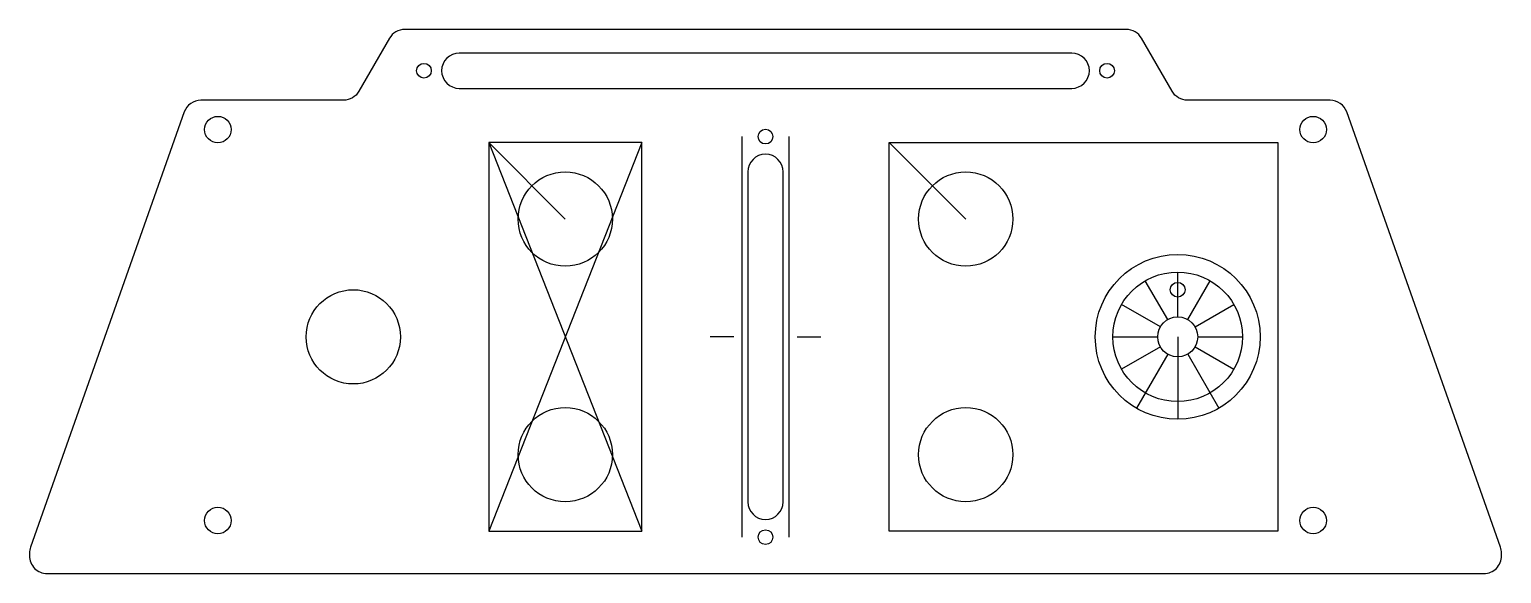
# Model space of a CAD drawing. Header units: millimetres. Extents: x -125 to 125, y -165 to -73.
import ezdxf

# ---------------------------------------------------------------- set-up
doc = ezdxf.new("R2010")
doc.units = ezdxf.units.MM
doc.layers.get('0').update_dxf_attribs({"linetype": 'CONTINUOUS'})

msp = doc.modelspace()

# ---------------------------------------------------------------- linework, layer by layer
for p, q in [((-21, -91.79), (-47, -157.79)), ((-47, -91.79), (-21, -157.79)), ((-34, -104.79), (-47, -91.79)), ((-4, -90.79), (-4, -158.79)), ((4, -158.79), (4, -90.79)), ((21, -91.79), (34, -104.79)), ((70, -121.39), (70, -113.79)), ((68.3, -121.84), (64.5, -115.26)), ((71.7, -121.84), (75.5, -115.26)), ((67.06, -123.09), (60.47, -119.29)), ((72.94, -123.09), (79.53, -119.29)), ((-5.4, -124.79), (-9.4, -124.79)), ((5.4, -124.79), (9.4, -124.79)), ((59, -124.79), (66.6, -124.79)), ((70, -124.79), (70, -138.79)), ((73.4, -124.79), (81, -124.79)), ((67.06, -126.49), (60.47, -130.29)), ((72.94, -126.49), (79.53, -130.29)), ((68.3, -127.73), (63, -136.91)), ((71.7, -127.73), (77, -136.91))]:
    msp.add_line(p, q)
for points in [[(63.87, -74.11, 0.267949), (61.27, -72.61), (-61.27, -72.61, 0.267949), (-63.87, -74.11), (-69.06, -83.11, -0.267949), (-71.66, -84.61), (-95.88, -84.61, 0.317837), (-98.71, -86.61), (-124.83, -160.49, 0.085164), (-125, -161.49), (-125, -161.97, 0.414214), (-122, -164.97), (122, -164.97, 0.414214), (125, -161.97), (125, -161.49, 0.085164), (124.83, -160.49), (98.71, -86.61, 0.317837), (95.88, -84.61), (71.66, -84.61, -0.267949), (69.06, -83.11)], [(-52, -76.61, 1), (-52, -82.61), (52, -82.61, 1), (52, -76.61)], [(-3, -152.79, 1), (3, -152.79), (3, -96.79, 1), (-3, -96.79)]]:
    msp.add_lwpolyline(points, format="xyb", close=True)
for points in [[(-21, -91.79), (-47, -91.79), (-47, -157.79), (-21, -157.79)], [(21, -91.79), (87, -91.79), (87, -157.79), (21, -157.79)]]:
    msp.add_lwpolyline(points, close=True)
for centre, radius in [((-58, -79.61), 1.25), ((58, -79.61), 1.25), ((-93, -89.61), 2.25), ((93, -89.61), 2.25), ((0, -90.79), 1.25), ((-34, -104.79), 8), ((34, -104.79), 8), ((70, -124.79), 14), ((70, -124.79), 11), ((-70, -124.79), 8), ((70, -116.79), 1.25), ((70, -124.79), 3.4), ((-34, -144.79), 8), ((34, -144.79), 8), ((-93, -155.97), 2.25), ((93, -155.97), 2.25), ((0, -158.79), 1.25)]:
    msp.add_circle(centre, radius)

doc.saveas('drawing.dxf')
